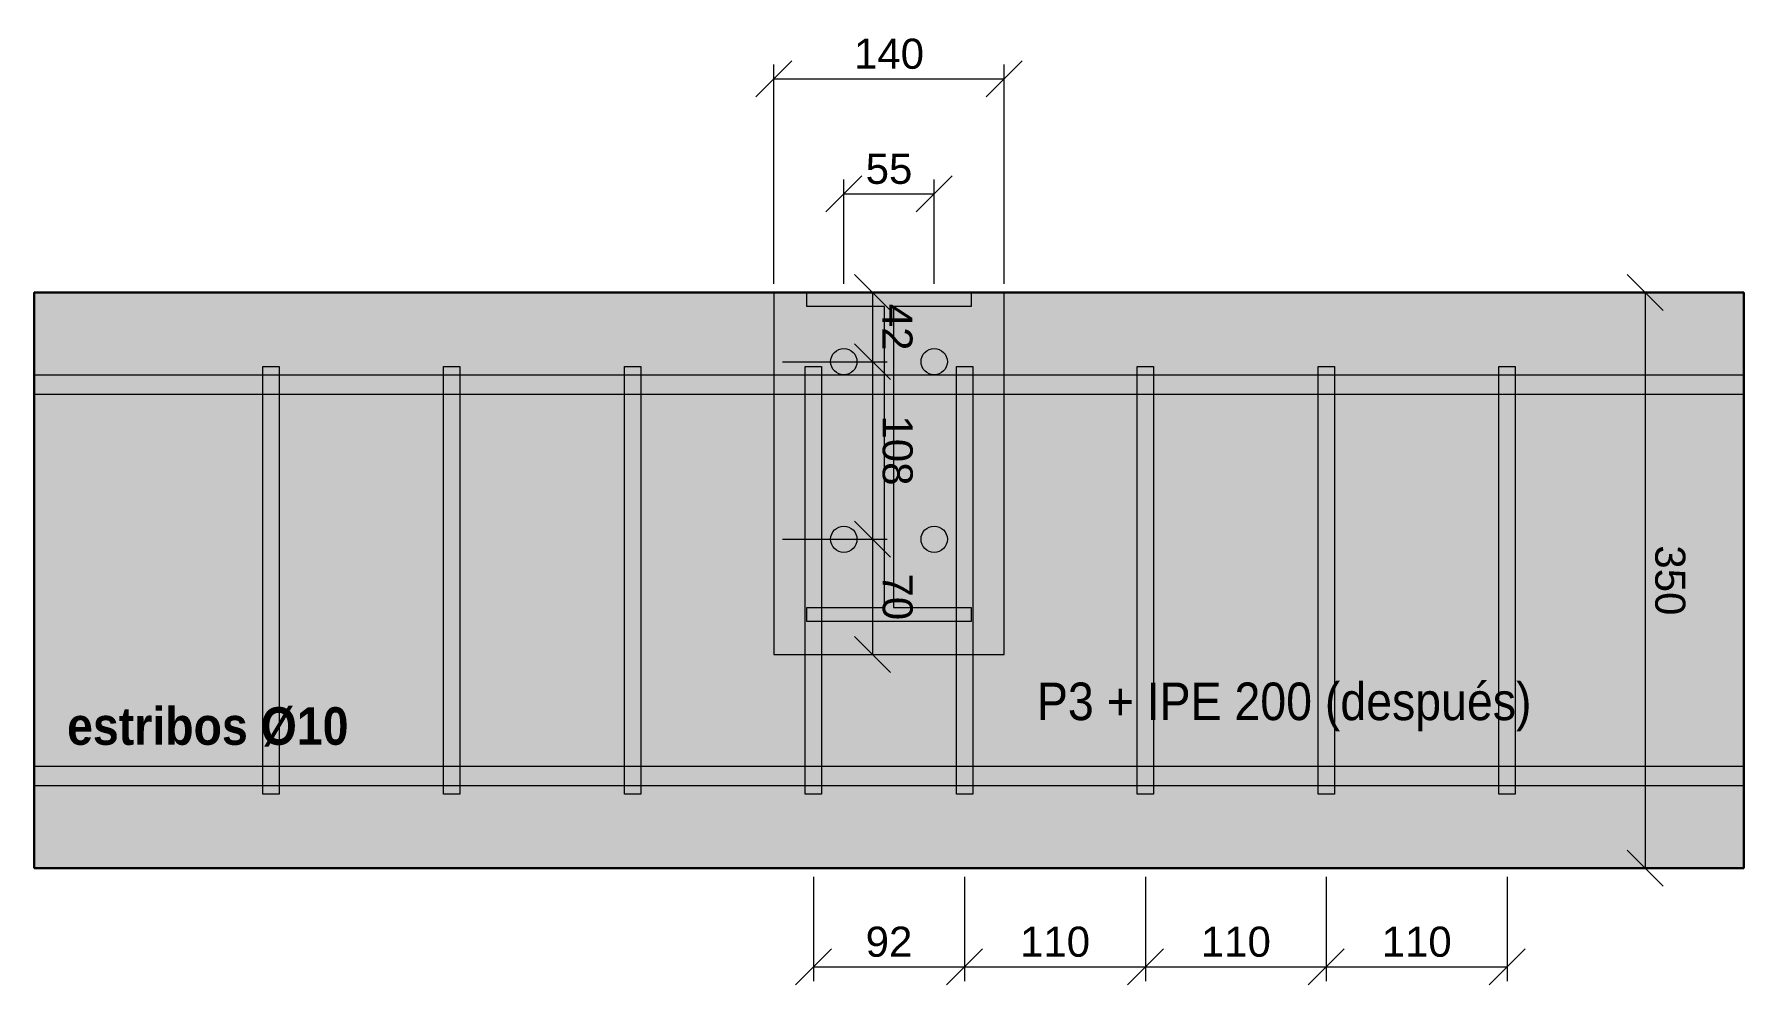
# Model space of a CAD drawing. Header units: millimetres. Extents: x -520 to 520, y -421 to 157.
import ezdxf

# ---------------------------------------------------------------- set-up
doc = ezdxf.new("R2010")
doc.units = ezdxf.units.MM
doc.header["$LTSCALE"] = 10
doc.linetypes.add('TRAZO_8-3', pattern=[3.880556, 2.822222, -1.058333])
for name, color, linetype, lineweight, true_color in [('COTAS', 27, 'Continuous', 15, 0x333333), ('G-edge', 251, 'TRAZO_8-3', 30, 0x555555), ('G-r_anc', 24, 'Continuous', 18, 0x7b241c), ('G-r_bm1', 156, 'Continuous', 18, 0x0e2f44), ('G-r_conc', 252, 'Continuous', 30, 0x6b6b6b), ('G-r_eplate', 253, 'Continuous', 20, 0x848f9a), ('G-r_ipe', 127, 'Continuous', 18, 0x1f3347), ('G-r_tieS', 217, 'Continuous', 18, 0x4a235a), ('T-small', 47, 'Continuous', 18, 0x444444), ('T-tie', 195, 'Continuous', 18, 0x5b2c6f)]:
    doc.layers.add(name, color=color, linetype=linetype, lineweight=lineweight, true_color=true_color)
doc.styles.add('ESTANDAR', font='arial.ttf')
doc.styles.add('NEGRITA', font='arialbd.ttf')
doc.dimstyles.new('COTAS_1-10', dxfattribs={"dimscale": 10, "dimtxt": 1.8288, "dimasz": 2, "dimexe": 0.881944, "dimexo": 0.529167, "dimgap": 0.6, "dimtad": 1, "dimdec": 0, "dimtxsty": 'ESTANDAR', "dimtsz": 1.094317, "dimcen": 2.5, "dimclrd": 8, "dimclre": 8, "dimclrt": 250, "dimazin": 3, "dimtfac": 1, "dimtmove": 0, "dimatfit": 3, "dimlwd": 15, "dimlwe": 13})

msp = doc.modelspace()

# ---------------------------------------------------------------- hatches: boundary and pattern name
at = {"layer": 'G-r_anc', "true_color": 0xc0392b}
h = msp.add_hatch(color=7, dxfattribs=at)
edge = h.paths.add_edge_path()
edge.add_arc((-27.5, -42), 8, 0, 360)
h = msp.add_hatch(color=7, dxfattribs=at)
edge = h.paths.add_edge_path()
edge.add_arc((27.5, -42), 8, 0, 360)
h = msp.add_hatch(color=7, dxfattribs=at)
edge = h.paths.add_edge_path()
edge.add_arc((-27.5, -150), 8, 0, 360)
h = msp.add_hatch(color=7, dxfattribs=at)
edge = h.paths.add_edge_path()
edge.add_arc((27.5, -150), 8, 0, 360)
at = {"layer": 'G-r_bm1', "true_color": 0x1a5276}
for points in [[(-520, -50), (520, -50), (520, -62), (-520, -62)], [(-520, -288), (520, -288), (520, -300), (-520, -300)]]:
    msp.add_hatch(color=7, dxfattribs=at).paths.add_polyline_path(points)
at = {"layer": 'G-r_conc', "true_color": 0xf5f3ef}
msp.add_hatch(color=7, dxfattribs=at).paths.add_polyline_path([(-520, -350), (520, -350), (520, 0), (-520, 0)])
at = {"layer": 'G-r_eplate', "true_color": 0xe5ebf1}
msp.add_hatch(color=7, dxfattribs=at).paths.add_polyline_path([(-70, -220), (70, -220), (70, 0), (-70, 0)])
at = {"layer": 'G-r_ipe', "true_color": 0xe7edf2}
msp.add_hatch(color=7, dxfattribs=at).paths.add_polyline_path([(-50, 0), (50, 0), (50, -8.5), (2.8, -8.5), (2.8, -191.5), (50, -191.5), (50, -200), (-50, -200), (-50, -191.5), (-2.8, -191.5), (-2.8, -8.5), (-50, -8.5)])
at = {"layer": 'G-r_tieS', "true_color": 0x9059a7}
for points in [[(-371, -45), (-371, -305), (-381, -305), (-381, -45)], [(-261, -45), (-261, -305), (-271, -305), (-271, -45)], [(-151, -45), (-151, -305), (-161, -305), (-161, -45)], [(-41, -45), (-41, -305), (-51, -305), (-51, -45)], [(51, -45), (51, -305), (41, -305), (41, -45)], [(161, -45), (161, -305), (151, -305), (151, -45)], [(271, -45), (271, -305), (261, -305), (261, -45)], [(381, -45), (381, -305), (371, -305), (371, -45)]]:
    msp.add_hatch(color=7, dxfattribs=at).paths.add_polyline_path(points)

# ---------------------------------------------------------------- linework, layer by layer
at = {"layer": 'G-edge'}
for p, q in [((-520, 0), (-520, -350)), ((520, 0), (520, -350))]:
    msp.add_line(p, q, dxfattribs=at)
at = {"layer": 'G-r_anc'}
for centre in [(-27.5, -42), (27.5, -42), (-27.5, -150), (27.5, -150)]:
    msp.add_circle(centre, 8, dxfattribs=at)
at = {"layer": 'G-r_bm1'}
for points in [[(-520, -50), (520, -50), (520, -62), (-520, -62)], [(-520, -288), (520, -288), (520, -300), (-520, -300)]]:
    msp.add_lwpolyline(points, close=True, dxfattribs=at)
at = {"layer": 'G-r_conc'}
msp.add_lwpolyline([(-520, -350), (520, -350), (520, 0), (-520, 0)], close=True, dxfattribs=at)
at = {"layer": 'G-r_eplate'}
msp.add_lwpolyline([(-70, -220), (70, -220), (70, 0), (-70, 0)], close=True, dxfattribs=at)
at = {"layer": 'G-r_ipe'}
msp.add_lwpolyline([(-50, 0), (50, 0), (50, -8.5), (2.8, -8.5), (2.8, -191.5), (50, -191.5), (50, -200), (-50, -200), (-50, -191.5), (-2.8, -191.5), (-2.8, -8.5), (-50, -8.5)], close=True, dxfattribs=at)
at = {"layer": 'G-r_tieS'}
for points in [[(-371, -45), (-371, -305), (-381, -305), (-381, -45)], [(-261, -45), (-261, -305), (-271, -305), (-271, -45)], [(-151, -45), (-151, -305), (-161, -305), (-161, -45)], [(-41, -45), (-41, -305), (-51, -305), (-51, -45)], [(51, -45), (51, -305), (41, -305), (41, -45)], [(161, -45), (161, -305), (151, -305), (151, -45)], [(271, -45), (271, -305), (261, -305), (261, -45)], [(381, -45), (381, -305), (371, -305), (371, -45)]]:
    msp.add_lwpolyline(points, close=True, dxfattribs=at)

# ---------------------------------------------------------------- texts
at = {"layer": 'T-small', "color": 47, "true_color": 0x444444, "style": 'ESTANDAR', "width": 0.885}
msp.add_text('P3 + IPE 200 (después)', height=22.86, dxfattribs=at).set_placement((90, -260))
at = {"layer": 'T-tie', "color": 195, "true_color": 0x5b2c6f, "style": 'NEGRITA', "width": 0.885}
msp.add_text('estribos Ø10', height=22.86, dxfattribs=at).set_placement((-500, -275))

# ---------------------------------------------------------------- dimensions: what is measured, and where the dimension line sits
at = {"layer": 'COTAS'}
for base, p1, p2 in [((-70, 130), (-70, 0), (70, 0)), ((-27.5, 60), (-27.5, 0), (27.5, 0)), ((-46, -410), (-46, -350), (46, -350)), ((46, -410), (46, -350), (156, -350)), ((156, -410), (156, -350), (266, -350)), ((266, -410), (266, -350), (376, -350))]:
    msp.add_linear_dim(base=base, p1=p1, p2=p2, dimstyle='COTAS_1-10', dxfattribs=at).render()
for base, p1, p2 in [((-10, 0), (-70, 0), (-70, -42)), ((460, 0), (520, 0), (520, -350)), ((-10, -42), (-70, -42), (-70, -150)), ((-10, -150), (-70, -150), (-70, -220))]:
    msp.add_linear_dim(base=base, p1=p1, p2=p2, angle=270, dimstyle='COTAS_1-10', dxfattribs=at).render()

doc.saveas('drawing.dxf')
